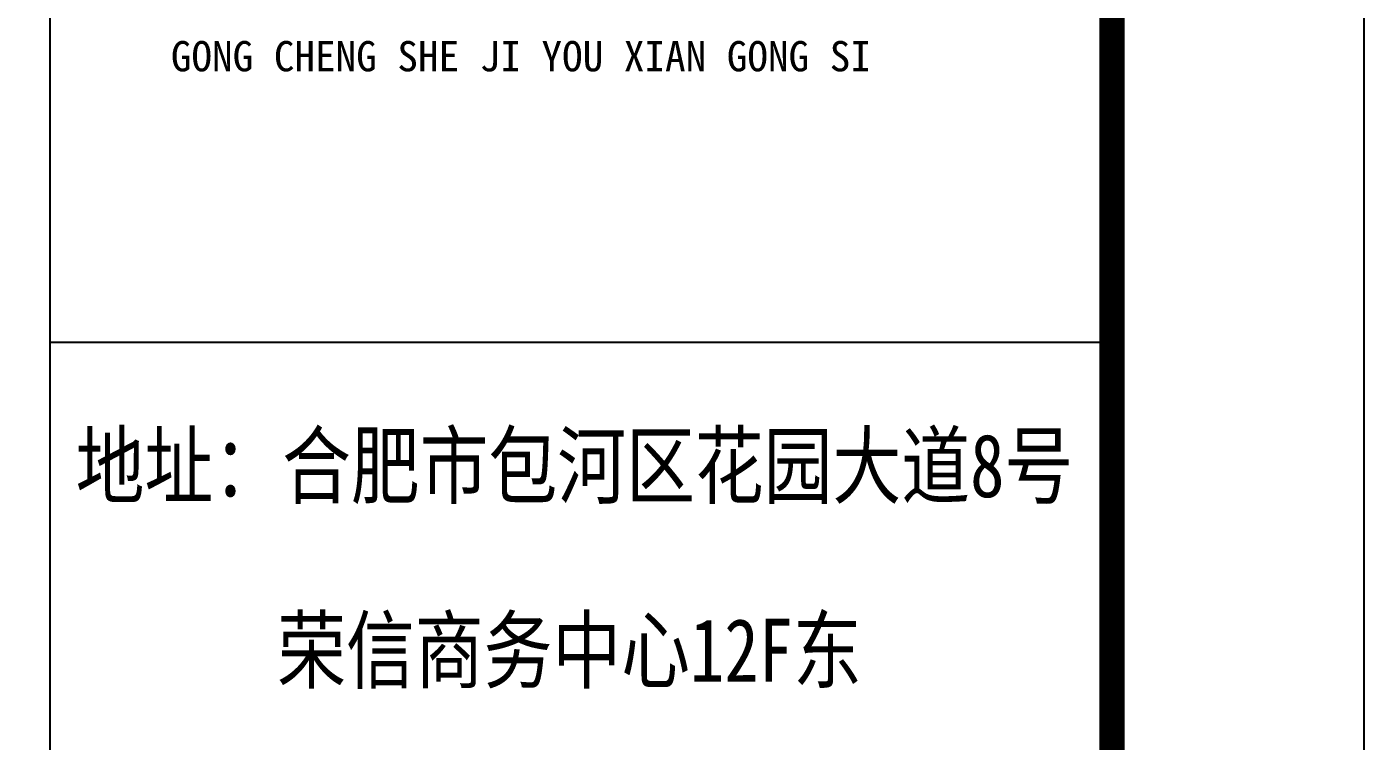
# Model space of a CAD drawing. Extents: x -191212 to 1245715665, y -234495 to 250873.
# Drawn here: x 207636 to 212938, y 193936 to 196766 of the extents above; entities that cross this region are included whole.
import ezdxf

# ---------------------------------------------------------------- set-up
doc = ezdxf.new("R2010")
doc.units = 0
doc.header["$LTSCALE"] = 500
doc.layers.get('0').update_dxf_attribs({"linetype": 'CONTINUOUS'})
doc.layers.add('0-TK', color=4, linetype='CONTINUOUS')
doc.layers.add('TWT_TITLE', color=7, linetype='CONTINUOUS')
doc.styles.add('-黑体', font='simhei.ttf', dxfattribs={"width": 0.8})

# ---------------------------------------------------------------- blocks, each defined once
blk = doc.blocks.new('vdab')
blk.add_lwpolyline([(573172, -388465), (581591, -388465), (581591, -468465), (573172, -468465)], close=True)
at = {"layer": '0-TK'}
blk.add_line((573172, -404297), (581591, -404297), dxfattribs=at)
at = {"style": '-黑体'}
blk.add_text(' GONG CHENG SHE JI YOU XIAN GONG SI ', height=240, dxfattribs=at).set_placement((573965, -402152))
at = {"style": '-黑体', "width": 0.8}
for s, p in [('地址：合肥市包河区花园大道8号', (573373, -405526)), ('荣信商务中心12F东', (574971, -406989))]:
    blk.add_text(s, height=500, dxfattribs=at).set_placement(p)

msp = doc.modelspace()

# ---------------------------------------------------------------- linework, layer by layer
at = {"layer": 'TWT_TITLE', "color": 4}
msp.add_lwpolyline([(153538.4, 162433.3), (212938.4, 162433.3), (212938.4, 204433.3), (153538.4, 204433.3)], close=True, dxfattribs=at)
at = {"layer": 'TWT_TITLE', "color": 4, "const_width": 100}
msp.add_lwpolyline([(156038.4, 163433.3), (211938.4, 163433.3), (211938.4, 203433.3), (156038.4, 203433.3)], close=True, dxfattribs=at)

# ---------------------------------------------------------------- block references
at = {"xscale": 0.5, "yscale": 0.5, "zscale": 0.5}
msp.add_blockref('vdab', (-78857.1, 397665.9), dxfattribs=at)

doc.saveas('drawing.dxf')
